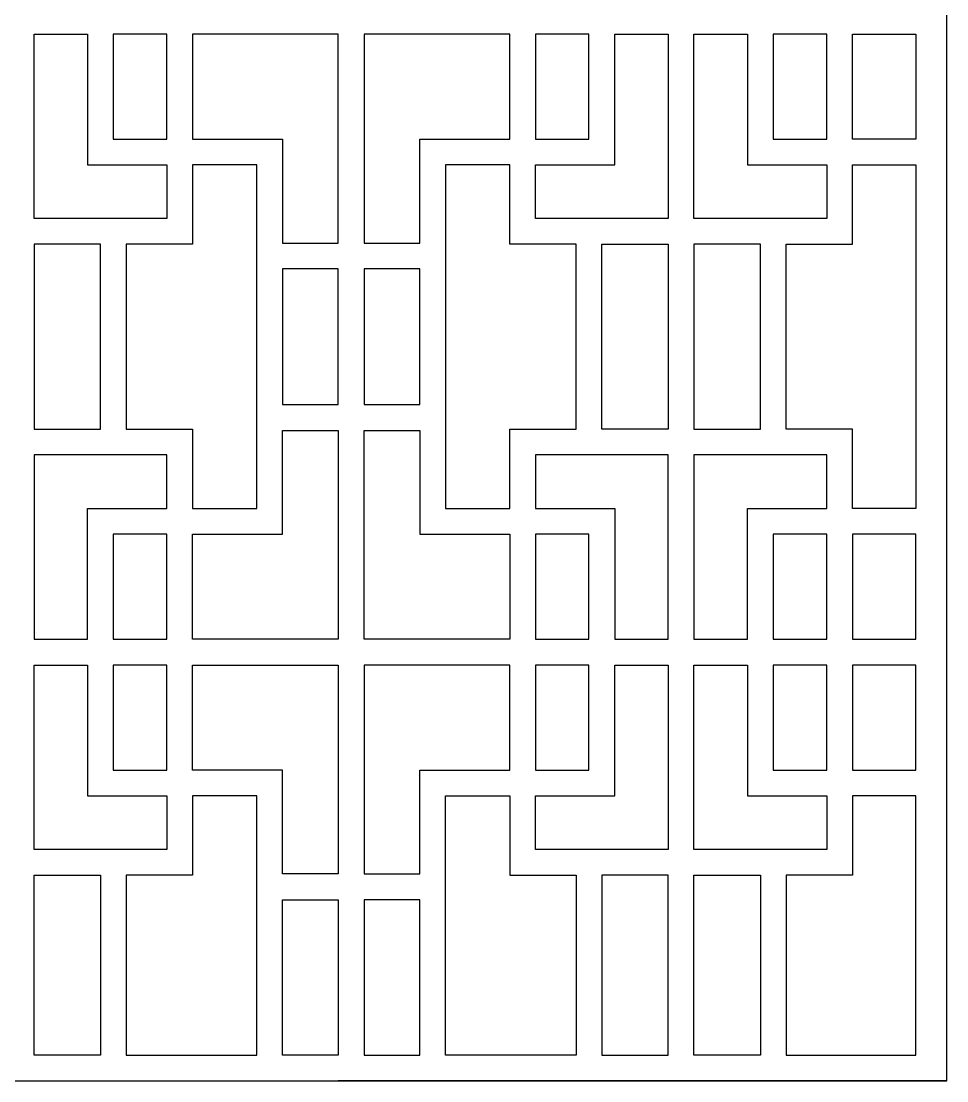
# Model space of a CAD drawing. Header units: centimetres. Extents: x 9.29 to 16.61, y -0.15 to 9.
# Drawn here: x 12.951 to 16.612, y -0.153 to 4.038 of the extents above; entities that cross this region are included whole.
import ezdxf

# ---------------------------------------------------------------- set-up
doc = ezdxf.new("R2010")
doc.units = ezdxf.units.CM
doc.header["$MEASUREMENT"] = 0
doc.layers.add('layer 1', color=7, linetype='Continuous')

msp = doc.modelspace()

# ---------------------------------------------------------------- linework, layer by layer
at = {"layer": 'layer 1', "color": 250, "lineweight": 30}
for points, knots in [([(9.28963, -0.15265), (9.28963, -0.15265), (9.28963, -0.15265), (9.28963, -0.15265), (9.28963, -0.15265), (9.28963, -0.15265), (9.28963, 9.00077), (9.28963, 9.00077), (9.28963, 9.00077), (9.28963, 9.00077), (16.61236, 9.00077), (16.61236, 9.00077), (16.61236, 9.00077), (16.61236, 9.00077), (16.61236, -0.15265), (16.61236, -0.15265), (16.61236, -0.15265), (16.61236, -0.15265), (9.28963, -0.15265), (9.28963, -0.15265), (9.28963, -0.15265), (9.28963, -0.15265), (9.28963, -0.15265), (9.28963, -0.15265)], [0, 0, 0, 0, 0.1428571, 0.1428571, 0.1428571, 0.1428571, 0.2857143, 0.2857143, 0.2857143, 0.2857143, 0.4285714, 0.4285714, 0.4285714, 0.4285714, 0.5714286, 0.5714286, 0.5714286, 0.5714286, 0.7142857, 0.7142857, 0.7142857, 0.7142857, 1, 1, 1, 1]), ([(13.52732, 3.46973), (13.52732, 3.46973), (13.21373, 3.46973), (13.21373, 3.46973), (13.21373, 3.46973), (13.21373, 3.46973), (13.21373, 3.98673), (13.21373, 3.98673), (13.21373, 3.98673), (13.21373, 3.98673), (13.00185, 3.98673), (13.00185, 3.98673), (13.00185, 3.98673), (13.00185, 3.98673), (13.00185, 3.25784), (13.00185, 3.25784), (13.00185, 3.25784), (13.00185, 3.25784), (13.52732, 3.25784), (13.52732, 3.25784), (13.52732, 3.25784), (13.52732, 3.25784), (13.52732, 3.46973), (13.52732, 3.46973)], [0, 0, 0, 0, 0.1428571, 0.1428571, 0.1428571, 0.1428571, 0.2857143, 0.2857143, 0.2857143, 0.2857143, 0.4285714, 0.4285714, 0.4285714, 0.4285714, 0.5714286, 0.5714286, 0.5714286, 0.5714286, 0.7142857, 0.7142857, 0.7142857, 0.7142857, 1, 1, 1, 1]), ([(13.31544, 3.98673), (13.31544, 3.98673), (13.52732, 3.98673), (13.52732, 3.98673), (13.52732, 3.98673), (13.52732, 3.98673), (13.52732, 3.57143), (13.52732, 3.57143), (13.52732, 3.57143), (13.52732, 3.57143), (13.31544, 3.57143), (13.31544, 3.57143), (13.31544, 3.57143), (13.31544, 3.57143), (13.31544, 3.98673), (13.31544, 3.98673), (13.31544, 3.98673), (13.31544, 3.98673), (13.31544, 3.98673), (13.31544, 3.98673)], [0, 0, 0, 0, 0.1666667, 0.1666667, 0.1666667, 0.1666667, 0.3333333, 0.3333333, 0.3333333, 0.3333333, 0.5, 0.5, 0.5, 0.5, 0.6666667, 0.6666667, 0.6666667, 0.6666667, 1, 1, 1, 1]), ([(13.62903, 3.98673), (13.62903, 3.98673), (13.62903, 3.98673), (13.62903, 3.98673), (13.62903, 3.98673), (13.62903, 3.98673), (14.20535, 3.98673), (14.20535, 3.98673), (14.20535, 3.98673), (14.20535, 3.98673), (14.20535, 3.16038), (14.20535, 3.16038), (14.20535, 3.16038), (14.20535, 3.16038), (13.98499, 3.16038), (13.98499, 3.16038), (13.98499, 3.16038), (13.98499, 3.16038), (13.98499, 3.57143), (13.98499, 3.57143), (13.98499, 3.57143), (13.98499, 3.57143), (13.62903, 3.57143), (13.62903, 3.57143), (13.62903, 3.57143), (13.62903, 3.57143), (13.62903, 3.98673), (13.62903, 3.98673), (13.62903, 3.98673), (13.62903, 3.98673), (13.62903, 3.98673), (13.62903, 3.98673)], [0, 0, 0, 0, 0.1111111, 0.1111111, 0.1111111, 0.1111111, 0.2222222, 0.2222222, 0.2222222, 0.2222222, 0.3333333, 0.3333333, 0.3333333, 0.3333333, 0.4444444, 0.4444444, 0.4444444, 0.4444444, 0.5555556, 0.5555556, 0.5555556, 0.5555556, 0.6666667, 0.6666667, 0.6666667, 0.6666667, 0.7777778, 0.7777778, 0.7777778, 0.7777778, 1, 1, 1, 1]), ([(14.30706, 3.98673), (14.30706, 3.98673), (14.88338, 3.98673), (14.88338, 3.98673), (14.88338, 3.98673), (14.88338, 3.98673), (14.88338, 3.57143), (14.88338, 3.57143), (14.88338, 3.57143), (14.88338, 3.57143), (14.52742, 3.57143), (14.52742, 3.57143), (14.52742, 3.57143), (14.52742, 3.57143), (14.52742, 3.16038), (14.52742, 3.16038), (14.52742, 3.16038), (14.52742, 3.16038), (14.30706, 3.16038), (14.30706, 3.16038), (14.30706, 3.16038), (14.30706, 3.16038), (14.30706, 3.98673), (14.30706, 3.98673)], [0, 0, 0, 0, 0.1428571, 0.1428571, 0.1428571, 0.1428571, 0.2857143, 0.2857143, 0.2857143, 0.2857143, 0.4285714, 0.4285714, 0.4285714, 0.4285714, 0.5714286, 0.5714286, 0.5714286, 0.5714286, 0.7142857, 0.7142857, 0.7142857, 0.7142857, 1, 1, 1, 1]), ([(14.98509, 3.98673), (14.98509, 3.98673), (15.19697, 3.98673), (15.19697, 3.98673), (15.19697, 3.98673), (15.19697, 3.98673), (15.19697, 3.57143), (15.19697, 3.57143), (15.19697, 3.57143), (15.19697, 3.57143), (14.98509, 3.57143), (14.98509, 3.57143), (14.98509, 3.57143), (14.98509, 3.57143), (14.98509, 3.98673), (14.98509, 3.98673), (14.98509, 3.98673), (14.98509, 3.98673), (14.98509, 3.98673), (14.98509, 3.98673)], [0, 0, 0, 0, 0.1666667, 0.1666667, 0.1666667, 0.1666667, 0.3333333, 0.3333333, 0.3333333, 0.3333333, 0.5, 0.5, 0.5, 0.5, 0.6666667, 0.6666667, 0.6666667, 0.6666667, 1, 1, 1, 1]), ([(15.29868, 3.46973), (15.29868, 3.46973), (14.98509, 3.46973), (14.98509, 3.46973), (14.98509, 3.46973), (14.98509, 3.46973), (14.98509, 3.25784), (14.98509, 3.25784), (14.98509, 3.25784), (14.98509, 3.25784), (15.51056, 3.25784), (15.51056, 3.25784), (15.51056, 3.25784), (15.51056, 3.25784), (15.51056, 3.98673), (15.51056, 3.98673), (15.51056, 3.98673), (15.51056, 3.98673), (15.29868, 3.98673), (15.29868, 3.98673), (15.29868, 3.98673), (15.29868, 3.98673), (15.29868, 3.46973), (15.29868, 3.46973), (15.29868, 3.46973), (15.29868, 3.46973), (15.29868, 3.46973), (15.29868, 3.46973)], [0, 0, 0, 0, 0.125, 0.125, 0.125, 0.125, 0.25, 0.25, 0.25, 0.25, 0.375, 0.375, 0.375, 0.375, 0.5, 0.5, 0.5, 0.5, 0.625, 0.625, 0.625, 0.625, 0.75, 0.75, 0.75, 0.75, 1, 1, 1, 1]), ([(16.13774, 3.46973), (16.13774, 3.46973), (15.82415, 3.46973), (15.82415, 3.46973), (15.82415, 3.46973), (15.82415, 3.46973), (15.82415, 3.98673), (15.82415, 3.98673), (15.82415, 3.98673), (15.82415, 3.98673), (15.61227, 3.98673), (15.61227, 3.98673), (15.61227, 3.98673), (15.61227, 3.98673), (15.61227, 3.25784), (15.61227, 3.25784), (15.61227, 3.25784), (15.61227, 3.25784), (16.13774, 3.25784), (16.13774, 3.25784), (16.13774, 3.25784), (16.13774, 3.25784), (16.13774, 3.46973), (16.13774, 3.46973), (16.13774, 3.46973), (16.13774, 3.46973), (16.13774, 3.46973), (16.13774, 3.46973)], [0, 0, 0, 0, 0.125, 0.125, 0.125, 0.125, 0.25, 0.25, 0.25, 0.25, 0.375, 0.375, 0.375, 0.375, 0.5, 0.5, 0.5, 0.5, 0.625, 0.625, 0.625, 0.625, 0.75, 0.75, 0.75, 0.75, 1, 1, 1, 1]), ([(15.92586, 3.98673), (15.92586, 3.98673), (16.13774, 3.98673), (16.13774, 3.98673), (16.13774, 3.98673), (16.13774, 3.98673), (16.13774, 3.57143), (16.13774, 3.57143), (16.13774, 3.57143), (16.13774, 3.57143), (15.92586, 3.57143), (15.92586, 3.57143), (15.92586, 3.57143), (15.92586, 3.57143), (15.92586, 3.98673), (15.92586, 3.98673)], [0, 0, 0, 0, 0.2, 0.2, 0.2, 0.2, 0.4, 0.4, 0.4, 0.4, 0.6, 0.6, 0.6, 0.6, 1, 1, 1, 1]), ([(16.49032, 3.57143), (16.49032, 3.57143), (16.49032, 3.98673), (16.49032, 3.98673), (16.49032, 3.98673), (16.49032, 3.98673), (16.23945, 3.98673), (16.23945, 3.98673), (16.23945, 3.98673), (16.23945, 3.98673), (16.23945, 3.57143), (16.23945, 3.57143), (16.23945, 3.57143), (16.23945, 3.57143), (16.49032, 3.57143), (16.49032, 3.57143)], [0, 0, 0, 0, 0.2, 0.2, 0.2, 0.2, 0.4, 0.4, 0.4, 0.4, 0.6, 0.6, 0.6, 0.6, 1, 1, 1, 1]), ([(13.36629, 3.15614), (13.36629, 3.15614), (13.62903, 3.15614), (13.62903, 3.15614), (13.62903, 3.15614), (13.62903, 3.15614), (13.62903, 3.46973), (13.62903, 3.46973), (13.62903, 3.46973), (13.62903, 3.46973), (13.88329, 3.46973), (13.88329, 3.46973), (13.88329, 3.46973), (13.88329, 3.46973), (13.88329, 2.11028), (13.88329, 2.11028), (13.88329, 2.11028), (13.88329, 2.11028), (13.62903, 2.11028), (13.62903, 2.11028), (13.62903, 2.11028), (13.62903, 2.11028), (13.62903, 2.42387), (13.62903, 2.42387), (13.62903, 2.42387), (13.62903, 2.42387), (13.36629, 2.42387), (13.36629, 2.42387), (13.36629, 2.42387), (13.36629, 2.42387), (13.36629, 3.15614), (13.36629, 3.15614), (13.36629, 3.15614), (13.36629, 3.15614), (13.36629, 3.15614), (13.36629, 3.15614)], [0, 0, 0, 0, 0.1, 0.1, 0.1, 0.1, 0.2, 0.2, 0.2, 0.2, 0.3, 0.3, 0.3, 0.3, 0.4, 0.4, 0.4, 0.4, 0.5, 0.5, 0.5, 0.5, 0.6, 0.6, 0.6, 0.6, 0.7, 0.7, 0.7, 0.7, 0.8, 0.8, 0.8, 0.8, 1, 1, 1, 1]), ([(14.62912, 3.46973), (14.62912, 3.46973), (14.88338, 3.46973), (14.88338, 3.46973), (14.88338, 3.46973), (14.88338, 3.46973), (14.88338, 3.15614), (14.88338, 3.15614), (14.88338, 3.15614), (14.88338, 3.15614), (15.14612, 3.15614), (15.14612, 3.15614), (15.14612, 3.15614), (15.14612, 3.15614), (15.14612, 2.42387), (15.14612, 2.42387), (15.14612, 2.42387), (15.14612, 2.42387), (14.88338, 2.42387), (14.88338, 2.42387), (14.88338, 2.42387), (14.88338, 2.42387), (14.88338, 2.11028), (14.88338, 2.11028), (14.88338, 2.11028), (14.88338, 2.11028), (14.62912, 2.11028), (14.62912, 2.11028), (14.62912, 2.11028), (14.62912, 2.11028), (14.62912, 3.46973), (14.62912, 3.46973)], [0, 0, 0, 0, 0.1111111, 0.1111111, 0.1111111, 0.1111111, 0.2222222, 0.2222222, 0.2222222, 0.2222222, 0.3333333, 0.3333333, 0.3333333, 0.3333333, 0.4444444, 0.4444444, 0.4444444, 0.4444444, 0.5555556, 0.5555556, 0.5555556, 0.5555556, 0.6666667, 0.6666667, 0.6666667, 0.6666667, 0.7777778, 0.7777778, 0.7777778, 0.7777778, 1, 1, 1, 1]), ([(15.97671, 3.15614), (15.97671, 3.15614), (15.97671, 2.42387), (15.97671, 2.42387), (15.97671, 2.42387), (15.97671, 2.42387), (16.23945, 2.42387), (16.23945, 2.42387), (16.23945, 2.42387), (16.23945, 2.42387), (16.23945, 2.11028), (16.23945, 2.11028), (16.23945, 2.11028), (16.23945, 2.11028), (16.49032, 2.11028), (16.49032, 2.11028), (16.49032, 2.11028), (16.49032, 2.11028), (16.49032, 3.46973), (16.49032, 3.46973), (16.49032, 3.46973), (16.49032, 3.46973), (16.23945, 3.46973), (16.23945, 3.46973), (16.23945, 3.46973), (16.23945, 3.46973), (16.23945, 3.15614), (16.23945, 3.15614), (16.23945, 3.15614), (16.23945, 3.15614), (15.97671, 3.15614), (15.97671, 3.15614), (15.97671, 3.15614), (15.97671, 3.15614), (15.97671, 3.15614), (15.97671, 3.15614)], [0, 0, 0, 0, 0.1, 0.1, 0.1, 0.1, 0.2, 0.2, 0.2, 0.2, 0.3, 0.3, 0.3, 0.3, 0.4, 0.4, 0.4, 0.4, 0.5, 0.5, 0.5, 0.5, 0.6, 0.6, 0.6, 0.6, 0.7, 0.7, 0.7, 0.7, 0.8, 0.8, 0.8, 0.8, 1, 1, 1, 1]), ([(13.00185, 3.15614), (13.00185, 3.15614), (13.26459, 3.15614), (13.26459, 3.15614), (13.26459, 3.15614), (13.26459, 3.15614), (13.26459, 2.42387), (13.26459, 2.42387), (13.26459, 2.42387), (13.26459, 2.42387), (13.00185, 2.42387), (13.00185, 2.42387), (13.00185, 2.42387), (13.00185, 2.42387), (13.00185, 3.15614), (13.00185, 3.15614), (13.00185, 3.15614), (13.00185, 3.15614), (13.00185, 3.15614), (13.00185, 3.15614)], [0, 0, 0, 0, 0.1666667, 0.1666667, 0.1666667, 0.1666667, 0.3333333, 0.3333333, 0.3333333, 0.3333333, 0.5, 0.5, 0.5, 0.5, 0.6666667, 0.6666667, 0.6666667, 0.6666667, 1, 1, 1, 1]), ([(15.51056, 3.15614), (15.51056, 3.15614), (15.24783, 3.15614), (15.24783, 3.15614), (15.24783, 3.15614), (15.24783, 3.15614), (15.24783, 2.42387), (15.24783, 2.42387), (15.24783, 2.42387), (15.24783, 2.42387), (15.51056, 2.42387), (15.51056, 2.42387), (15.51056, 2.42387), (15.51056, 2.42387), (15.51056, 3.15614), (15.51056, 3.15614)], [0, 0, 0, 0, 0.2, 0.2, 0.2, 0.2, 0.4, 0.4, 0.4, 0.4, 0.6, 0.6, 0.6, 0.6, 1, 1, 1, 1]), ([(15.61227, 3.15614), (15.61227, 3.15614), (15.87501, 3.15614), (15.87501, 3.15614), (15.87501, 3.15614), (15.87501, 3.15614), (15.87501, 2.42387), (15.87501, 2.42387), (15.87501, 2.42387), (15.87501, 2.42387), (15.61227, 2.42387), (15.61227, 2.42387), (15.61227, 2.42387), (15.61227, 2.42387), (15.61227, 3.15614), (15.61227, 3.15614), (15.61227, 3.15614), (15.61227, 3.15614), (15.61227, 3.15614), (15.61227, 3.15614)], [0, 0, 0, 0, 0.1666667, 0.1666667, 0.1666667, 0.1666667, 0.3333333, 0.3333333, 0.3333333, 0.3333333, 0.5, 0.5, 0.5, 0.5, 0.6666667, 0.6666667, 0.6666667, 0.6666667, 1, 1, 1, 1]), ([(13.98499, 3.05867), (13.98499, 3.05867), (14.20535, 3.05867), (14.20535, 3.05867), (14.20535, 3.05867), (14.20535, 3.05867), (14.20535, 2.52133), (14.20535, 2.52133), (14.20535, 2.52133), (14.20535, 2.52133), (13.98499, 2.52133), (13.98499, 2.52133), (13.98499, 2.52133), (13.98499, 2.52133), (13.98499, 3.05867), (13.98499, 3.05867), (13.98499, 3.05867), (13.98499, 3.05867), (13.98499, 3.05867), (13.98499, 3.05867)], [0, 0, 0, 0, 0.1666667, 0.1666667, 0.1666667, 0.1666667, 0.3333333, 0.3333333, 0.3333333, 0.3333333, 0.5, 0.5, 0.5, 0.5, 0.6666667, 0.6666667, 0.6666667, 0.6666667, 1, 1, 1, 1]), ([(14.30706, 3.05867), (14.30706, 3.05867), (14.52742, 3.05867), (14.52742, 3.05867), (14.52742, 3.05867), (14.52742, 3.05867), (14.52742, 2.52133), (14.52742, 2.52133), (14.52742, 2.52133), (14.52742, 2.52133), (14.30706, 2.52133), (14.30706, 2.52133), (14.30706, 2.52133), (14.30706, 2.52133), (14.30706, 3.05867), (14.30706, 3.05867)], [0, 0, 0, 0, 0.2, 0.2, 0.2, 0.2, 0.4, 0.4, 0.4, 0.4, 0.6, 0.6, 0.6, 0.6, 1, 1, 1, 1]), ([(13.62903, 1.59328), (13.62903, 1.59328), (14.20535, 1.59328), (14.20535, 1.59328), (14.20535, 1.59328), (14.20535, 1.59328), (14.20535, 2.41963), (14.20535, 2.41963), (14.20535, 2.41963), (14.20535, 2.41963), (13.98499, 2.41963), (13.98499, 2.41963), (13.98499, 2.41963), (13.98499, 2.41963), (13.98499, 2.00857), (13.98499, 2.00857), (13.98499, 2.00857), (13.98499, 2.00857), (13.62903, 2.00857), (13.62903, 2.00857), (13.62903, 2.00857), (13.62903, 2.00857), (13.62903, 1.59328), (13.62903, 1.59328), (13.62903, 1.59328), (13.62903, 1.59328), (13.62903, 1.59328), (13.62903, 1.59328)], [0, 0, 0, 0, 0.125, 0.125, 0.125, 0.125, 0.25, 0.25, 0.25, 0.25, 0.375, 0.375, 0.375, 0.375, 0.5, 0.5, 0.5, 0.5, 0.625, 0.625, 0.625, 0.625, 0.75, 0.75, 0.75, 0.75, 1, 1, 1, 1]), ([(14.30706, 2.41963), (14.30706, 2.41963), (14.30706, 1.59328), (14.30706, 1.59328), (14.30706, 1.59328), (14.30706, 1.59328), (14.88338, 1.59328), (14.88338, 1.59328), (14.88338, 1.59328), (14.88338, 1.59328), (14.88338, 2.00857), (14.88338, 2.00857), (14.88338, 2.00857), (14.88338, 2.00857), (14.52742, 2.00857), (14.52742, 2.00857), (14.52742, 2.00857), (14.52742, 2.00857), (14.52742, 2.41963), (14.52742, 2.41963), (14.52742, 2.41963), (14.52742, 2.41963), (14.30706, 2.41963), (14.30706, 2.41963)], [0, 0, 0, 0, 0.1428571, 0.1428571, 0.1428571, 0.1428571, 0.2857143, 0.2857143, 0.2857143, 0.2857143, 0.4285714, 0.4285714, 0.4285714, 0.4285714, 0.5714286, 0.5714286, 0.5714286, 0.5714286, 0.7142857, 0.7142857, 0.7142857, 0.7142857, 1, 1, 1, 1]), ([(13.52732, 2.11028), (13.52732, 2.11028), (13.21373, 2.11028), (13.21373, 2.11028), (13.21373, 2.11028), (13.21373, 2.11028), (13.21373, 1.59328), (13.21373, 1.59328), (13.21373, 1.59328), (13.21373, 1.59328), (13.00185, 1.59328), (13.00185, 1.59328), (13.00185, 1.59328), (13.00185, 1.59328), (13.00185, 2.32216), (13.00185, 2.32216), (13.00185, 2.32216), (13.00185, 2.32216), (13.52732, 2.32216), (13.52732, 2.32216), (13.52732, 2.32216), (13.52732, 2.32216), (13.52732, 2.11028), (13.52732, 2.11028)], [0, 0, 0, 0, 0.1428571, 0.1428571, 0.1428571, 0.1428571, 0.2857143, 0.2857143, 0.2857143, 0.2857143, 0.4285714, 0.4285714, 0.4285714, 0.4285714, 0.5714286, 0.5714286, 0.5714286, 0.5714286, 0.7142857, 0.7142857, 0.7142857, 0.7142857, 1, 1, 1, 1]), ([(15.29868, 2.11028), (15.29868, 2.11028), (14.98509, 2.11028), (14.98509, 2.11028), (14.98509, 2.11028), (14.98509, 2.11028), (14.98509, 2.32216), (14.98509, 2.32216), (14.98509, 2.32216), (14.98509, 2.32216), (15.51056, 2.32216), (15.51056, 2.32216), (15.51056, 2.32216), (15.51056, 2.32216), (15.51056, 1.59328), (15.51056, 1.59328), (15.51056, 1.59328), (15.51056, 1.59328), (15.29868, 1.59328), (15.29868, 1.59328), (15.29868, 1.59328), (15.29868, 1.59328), (15.29868, 2.11028), (15.29868, 2.11028), (15.29868, 2.11028), (15.29868, 2.11028), (15.29868, 2.11028), (15.29868, 2.11028)], [0, 0, 0, 0, 0.125, 0.125, 0.125, 0.125, 0.25, 0.25, 0.25, 0.25, 0.375, 0.375, 0.375, 0.375, 0.5, 0.5, 0.5, 0.5, 0.625, 0.625, 0.625, 0.625, 0.75, 0.75, 0.75, 0.75, 1, 1, 1, 1]), ([(16.13774, 2.11028), (16.13774, 2.11028), (15.82415, 2.11028), (15.82415, 2.11028), (15.82415, 2.11028), (15.82415, 2.11028), (15.82415, 1.59328), (15.82415, 1.59328), (15.82415, 1.59328), (15.82415, 1.59328), (15.61227, 1.59328), (15.61227, 1.59328), (15.61227, 1.59328), (15.61227, 1.59328), (15.61227, 2.32216), (15.61227, 2.32216), (15.61227, 2.32216), (15.61227, 2.32216), (16.13774, 2.32216), (16.13774, 2.32216), (16.13774, 2.32216), (16.13774, 2.32216), (16.13774, 2.11028), (16.13774, 2.11028), (16.13774, 2.11028), (16.13774, 2.11028), (16.13774, 2.11028), (16.13774, 2.11028)], [0, 0, 0, 0, 0.125, 0.125, 0.125, 0.125, 0.25, 0.25, 0.25, 0.25, 0.375, 0.375, 0.375, 0.375, 0.5, 0.5, 0.5, 0.5, 0.625, 0.625, 0.625, 0.625, 0.75, 0.75, 0.75, 0.75, 1, 1, 1, 1]), ([(13.31544, 2.00857), (13.31544, 2.00857), (13.52732, 2.00857), (13.52732, 2.00857), (13.52732, 2.00857), (13.52732, 2.00857), (13.52732, 1.59328), (13.52732, 1.59328), (13.52732, 1.59328), (13.52732, 1.59328), (13.31544, 1.59328), (13.31544, 1.59328), (13.31544, 1.59328), (13.31544, 1.59328), (13.31544, 2.00857), (13.31544, 2.00857), (13.31544, 2.00857), (13.31544, 2.00857), (13.31544, 2.00857), (13.31544, 2.00857)], [0, 0, 0, 0, 0.1666667, 0.1666667, 0.1666667, 0.1666667, 0.3333333, 0.3333333, 0.3333333, 0.3333333, 0.5, 0.5, 0.5, 0.5, 0.6666667, 0.6666667, 0.6666667, 0.6666667, 1, 1, 1, 1]), ([(14.98509, 2.00857), (14.98509, 2.00857), (15.19697, 2.00857), (15.19697, 2.00857), (15.19697, 2.00857), (15.19697, 2.00857), (15.19697, 1.59328), (15.19697, 1.59328), (15.19697, 1.59328), (15.19697, 1.59328), (14.98509, 1.59328), (14.98509, 1.59328), (14.98509, 1.59328), (14.98509, 1.59328), (14.98509, 2.00857), (14.98509, 2.00857), (14.98509, 2.00857), (14.98509, 2.00857), (14.98509, 2.00857), (14.98509, 2.00857)], [0, 0, 0, 0, 0.1666667, 0.1666667, 0.1666667, 0.1666667, 0.3333333, 0.3333333, 0.3333333, 0.3333333, 0.5, 0.5, 0.5, 0.5, 0.6666667, 0.6666667, 0.6666667, 0.6666667, 1, 1, 1, 1]), ([(15.92586, 2.00857), (15.92586, 2.00857), (16.13774, 2.00857), (16.13774, 2.00857), (16.13774, 2.00857), (16.13774, 2.00857), (16.13774, 1.59328), (16.13774, 1.59328), (16.13774, 1.59328), (16.13774, 1.59328), (15.92586, 1.59328), (15.92586, 1.59328), (15.92586, 1.59328), (15.92586, 1.59328), (15.92586, 2.00857), (15.92586, 2.00857), (15.92586, 2.00857), (15.92586, 2.00857), (15.92586, 2.00857), (15.92586, 2.00857)], [0, 0, 0, 0, 0.1666667, 0.1666667, 0.1666667, 0.1666667, 0.3333333, 0.3333333, 0.3333333, 0.3333333, 0.5, 0.5, 0.5, 0.5, 0.6666667, 0.6666667, 0.6666667, 0.6666667, 1, 1, 1, 1]), ([(16.49032, 2.00857), (16.49032, 2.00857), (16.49032, 1.59328), (16.49032, 1.59328), (16.49032, 1.59328), (16.49032, 1.59328), (16.23945, 1.59328), (16.23945, 1.59328), (16.23945, 1.59328), (16.23945, 1.59328), (16.23945, 2.00857), (16.23945, 2.00857), (16.23945, 2.00857), (16.23945, 2.00857), (16.49032, 2.00857), (16.49032, 2.00857), (16.49032, 2.00857), (16.49032, 2.00857), (16.49032, 2.00857), (16.49032, 2.00857)], [0, 0, 0, 0, 0.1666667, 0.1666667, 0.1666667, 0.1666667, 0.3333333, 0.3333333, 0.3333333, 0.3333333, 0.5, 0.5, 0.5, 0.5, 0.6666667, 0.6666667, 0.6666667, 0.6666667, 1, 1, 1, 1]), ([(13.52732, 0.97457), (13.52732, 0.97457), (13.21373, 0.97457), (13.21373, 0.97457), (13.21373, 0.97457), (13.21373, 0.97457), (13.21373, 1.49157), (13.21373, 1.49157), (13.21373, 1.49157), (13.21373, 1.49157), (13.00185, 1.49157), (13.00185, 1.49157), (13.00185, 1.49157), (13.00185, 1.49157), (13.00185, 0.76269), (13.00185, 0.76269), (13.00185, 0.76269), (13.00185, 0.76269), (13.52732, 0.76269), (13.52732, 0.76269), (13.52732, 0.76269), (13.52732, 0.76269), (13.52732, 0.97457), (13.52732, 0.97457), (13.52732, 0.97457), (13.52732, 0.97457), (13.52732, 0.97457), (13.52732, 0.97457)], [0, 0, 0, 0, 0.125, 0.125, 0.125, 0.125, 0.25, 0.25, 0.25, 0.25, 0.375, 0.375, 0.375, 0.375, 0.5, 0.5, 0.5, 0.5, 0.625, 0.625, 0.625, 0.625, 0.75, 0.75, 0.75, 0.75, 1, 1, 1, 1]), ([(13.31544, 1.49157), (13.31544, 1.49157), (13.52732, 1.49157), (13.52732, 1.49157), (13.52732, 1.49157), (13.52732, 1.49157), (13.52732, 1.07628), (13.52732, 1.07628), (13.52732, 1.07628), (13.52732, 1.07628), (13.31544, 1.07628), (13.31544, 1.07628), (13.31544, 1.07628), (13.31544, 1.07628), (13.31544, 1.49157), (13.31544, 1.49157), (13.31544, 1.49157), (13.31544, 1.49157), (13.31544, 1.49157), (13.31544, 1.49157)], [0, 0, 0, 0, 0.1666667, 0.1666667, 0.1666667, 0.1666667, 0.3333333, 0.3333333, 0.3333333, 0.3333333, 0.5, 0.5, 0.5, 0.5, 0.6666667, 0.6666667, 0.6666667, 0.6666667, 1, 1, 1, 1]), ([(13.98499, 0.66522), (13.98499, 0.66522), (14.20535, 0.66522), (14.20535, 0.66522), (14.20535, 0.66522), (14.20535, 0.66522), (14.20535, 1.49157), (14.20535, 1.49157), (14.20535, 1.49157), (14.20535, 1.49157), (13.62903, 1.49157), (13.62903, 1.49157), (13.62903, 1.49157), (13.62903, 1.49157), (13.62903, 1.07628), (13.62903, 1.07628), (13.62903, 1.07628), (13.62903, 1.07628), (13.98499, 1.07628), (13.98499, 1.07628), (13.98499, 1.07628), (13.98499, 1.07628), (13.98499, 0.66522), (13.98499, 0.66522), (13.98499, 0.66522), (13.98499, 0.66522), (13.98499, 0.66522), (13.98499, 0.66522)], [0, 0, 0, 0, 0.125, 0.125, 0.125, 0.125, 0.25, 0.25, 0.25, 0.25, 0.375, 0.375, 0.375, 0.375, 0.5, 0.5, 0.5, 0.5, 0.625, 0.625, 0.625, 0.625, 0.75, 0.75, 0.75, 0.75, 1, 1, 1, 1]), ([(14.52742, 0.66522), (14.52742, 0.66522), (14.30706, 0.66522), (14.30706, 0.66522), (14.30706, 0.66522), (14.30706, 0.66522), (14.30706, 1.49157), (14.30706, 1.49157), (14.30706, 1.49157), (14.30706, 1.49157), (14.88338, 1.49157), (14.88338, 1.49157), (14.88338, 1.49157), (14.88338, 1.49157), (14.88338, 1.07628), (14.88338, 1.07628), (14.88338, 1.07628), (14.88338, 1.07628), (14.52742, 1.07628), (14.52742, 1.07628), (14.52742, 1.07628), (14.52742, 1.07628), (14.52742, 0.66522), (14.52742, 0.66522), (14.52742, 0.66522), (14.52742, 0.66522), (14.52742, 0.66522), (14.52742, 0.66522)], [0, 0, 0, 0, 0.125, 0.125, 0.125, 0.125, 0.25, 0.25, 0.25, 0.25, 0.375, 0.375, 0.375, 0.375, 0.5, 0.5, 0.5, 0.5, 0.625, 0.625, 0.625, 0.625, 0.75, 0.75, 0.75, 0.75, 1, 1, 1, 1]), ([(14.98509, 1.49157), (14.98509, 1.49157), (15.19697, 1.49157), (15.19697, 1.49157), (15.19697, 1.49157), (15.19697, 1.49157), (15.19697, 1.07628), (15.19697, 1.07628), (15.19697, 1.07628), (15.19697, 1.07628), (14.98509, 1.07628), (14.98509, 1.07628), (14.98509, 1.07628), (14.98509, 1.07628), (14.98509, 1.49157), (14.98509, 1.49157), (14.98509, 1.49157), (14.98509, 1.49157), (14.98509, 1.49157), (14.98509, 1.49157)], [0, 0, 0, 0, 0.1666667, 0.1666667, 0.1666667, 0.1666667, 0.3333333, 0.3333333, 0.3333333, 0.3333333, 0.5, 0.5, 0.5, 0.5, 0.6666667, 0.6666667, 0.6666667, 0.6666667, 1, 1, 1, 1]), ([(15.29868, 0.97457), (15.29868, 0.97457), (14.98509, 0.97457), (14.98509, 0.97457), (14.98509, 0.97457), (14.98509, 0.97457), (14.98509, 0.76269), (14.98509, 0.76269), (14.98509, 0.76269), (14.98509, 0.76269), (15.51056, 0.76269), (15.51056, 0.76269), (15.51056, 0.76269), (15.51056, 0.76269), (15.51056, 1.49157), (15.51056, 1.49157), (15.51056, 1.49157), (15.51056, 1.49157), (15.29868, 1.49157), (15.29868, 1.49157), (15.29868, 1.49157), (15.29868, 1.49157), (15.29868, 0.97457), (15.29868, 0.97457), (15.29868, 0.97457), (15.29868, 0.97457), (15.29868, 0.97457), (15.29868, 0.97457)], [0, 0, 0, 0, 0.125, 0.125, 0.125, 0.125, 0.25, 0.25, 0.25, 0.25, 0.375, 0.375, 0.375, 0.375, 0.5, 0.5, 0.5, 0.5, 0.625, 0.625, 0.625, 0.625, 0.75, 0.75, 0.75, 0.75, 1, 1, 1, 1]), ([(16.13774, 0.97457), (16.13774, 0.97457), (15.82415, 0.97457), (15.82415, 0.97457), (15.82415, 0.97457), (15.82415, 0.97457), (15.82415, 1.49157), (15.82415, 1.49157), (15.82415, 1.49157), (15.82415, 1.49157), (15.61227, 1.49157), (15.61227, 1.49157), (15.61227, 1.49157), (15.61227, 1.49157), (15.61227, 0.76269), (15.61227, 0.76269), (15.61227, 0.76269), (15.61227, 0.76269), (16.13774, 0.76269), (16.13774, 0.76269), (16.13774, 0.76269), (16.13774, 0.76269), (16.13774, 0.97457), (16.13774, 0.97457), (16.13774, 0.97457), (16.13774, 0.97457), (16.13774, 0.97457), (16.13774, 0.97457)], [0, 0, 0, 0, 0.125, 0.125, 0.125, 0.125, 0.25, 0.25, 0.25, 0.25, 0.375, 0.375, 0.375, 0.375, 0.5, 0.5, 0.5, 0.5, 0.625, 0.625, 0.625, 0.625, 0.75, 0.75, 0.75, 0.75, 1, 1, 1, 1]), ([(15.92586, 1.49157), (15.92586, 1.49157), (16.13774, 1.49157), (16.13774, 1.49157), (16.13774, 1.49157), (16.13774, 1.49157), (16.13774, 1.07628), (16.13774, 1.07628), (16.13774, 1.07628), (16.13774, 1.07628), (15.92586, 1.07628), (15.92586, 1.07628), (15.92586, 1.07628), (15.92586, 1.07628), (15.92586, 1.49157), (15.92586, 1.49157), (15.92586, 1.49157), (15.92586, 1.49157), (15.92586, 1.49157), (15.92586, 1.49157)], [0, 0, 0, 0, 0.1666667, 0.1666667, 0.1666667, 0.1666667, 0.3333333, 0.3333333, 0.3333333, 0.3333333, 0.5, 0.5, 0.5, 0.5, 0.6666667, 0.6666667, 0.6666667, 0.6666667, 1, 1, 1, 1]), ([(16.49032, 1.49157), (16.49032, 1.49157), (16.49032, 1.07628), (16.49032, 1.07628), (16.49032, 1.07628), (16.49032, 1.07628), (16.23945, 1.07628), (16.23945, 1.07628), (16.23945, 1.07628), (16.23945, 1.07628), (16.23945, 1.49157), (16.23945, 1.49157), (16.23945, 1.49157), (16.23945, 1.49157), (16.49032, 1.49157), (16.49032, 1.49157), (16.49032, 1.49157), (16.49032, 1.49157), (16.49032, 1.49157), (16.49032, 1.49157)], [0, 0, 0, 0, 0.1666667, 0.1666667, 0.1666667, 0.1666667, 0.3333333, 0.3333333, 0.3333333, 0.3333333, 0.5, 0.5, 0.5, 0.5, 0.6666667, 0.6666667, 0.6666667, 0.6666667, 1, 1, 1, 1]), ([(13.88329, -0.05095), (13.88329, -0.05095), (13.36629, -0.05095), (13.36629, -0.05095), (13.36629, -0.05095), (13.36629, -0.05095), (13.36629, 0.66098), (13.36629, 0.66098), (13.36629, 0.66098), (13.36629, 0.66098), (13.62903, 0.66098), (13.62903, 0.66098), (13.62903, 0.66098), (13.62903, 0.66098), (13.62903, 0.97457), (13.62903, 0.97457), (13.62903, 0.97457), (13.62903, 0.97457), (13.88329, 0.97457), (13.88329, 0.97457), (13.88329, 0.97457), (13.88329, 0.97457), (13.88329, -0.05095), (13.88329, -0.05095), (13.88329, -0.05095), (13.88329, -0.05095), (13.88329, -0.05095), (13.88329, -0.05095)], [0, 0, 0, 0, 0.125, 0.125, 0.125, 0.125, 0.25, 0.25, 0.25, 0.25, 0.375, 0.375, 0.375, 0.375, 0.5, 0.5, 0.5, 0.5, 0.625, 0.625, 0.625, 0.625, 0.75, 0.75, 0.75, 0.75, 1, 1, 1, 1]), ([(14.62912, 0.97457), (14.62912, 0.97457), (14.62912, -0.05095), (14.62912, -0.05095), (14.62912, -0.05095), (14.62912, -0.05095), (15.14612, -0.05095), (15.14612, -0.05095), (15.14612, -0.05095), (15.14612, -0.05095), (15.14612, 0.66098), (15.14612, 0.66098), (15.14612, 0.66098), (15.14612, 0.66098), (14.88338, 0.66098), (14.88338, 0.66098), (14.88338, 0.66098), (14.88338, 0.66098), (14.88338, 0.97457), (14.88338, 0.97457), (14.88338, 0.97457), (14.88338, 0.97457), (14.62912, 0.97457), (14.62912, 0.97457), (14.62912, 0.97457), (14.62912, 0.97457), (14.62912, 0.97457), (14.62912, 0.97457)], [0, 0, 0, 0, 0.125, 0.125, 0.125, 0.125, 0.25, 0.25, 0.25, 0.25, 0.375, 0.375, 0.375, 0.375, 0.5, 0.5, 0.5, 0.5, 0.625, 0.625, 0.625, 0.625, 0.75, 0.75, 0.75, 0.75, 1, 1, 1, 1]), ([(15.97671, 0.66098), (15.97671, 0.66098), (16.23945, 0.66098), (16.23945, 0.66098), (16.23945, 0.66098), (16.23945, 0.66098), (16.23945, 0.97457), (16.23945, 0.97457), (16.23945, 0.97457), (16.23945, 0.97457), (16.49032, 0.97457), (16.49032, 0.97457), (16.49032, 0.97457), (16.49032, 0.97457), (16.49032, -0.05095), (16.49032, -0.05095), (16.49032, -0.05095), (16.49032, -0.05095), (15.97671, -0.05095), (15.97671, -0.05095), (15.97671, -0.05095), (15.97671, -0.05095), (15.97671, 0.66098), (15.97671, 0.66098), (15.97671, 0.66098), (15.97671, 0.66098), (15.97671, 0.66098), (15.97671, 0.66098)], [0, 0, 0, 0, 0.125, 0.125, 0.125, 0.125, 0.25, 0.25, 0.25, 0.25, 0.375, 0.375, 0.375, 0.375, 0.5, 0.5, 0.5, 0.5, 0.625, 0.625, 0.625, 0.625, 0.75, 0.75, 0.75, 0.75, 1, 1, 1, 1]), ([(13.00185, -0.05095), (13.00185, -0.05095), (13.26459, -0.05095), (13.26459, -0.05095), (13.26459, -0.05095), (13.26459, -0.05095), (13.26459, 0.66098), (13.26459, 0.66098), (13.26459, 0.66098), (13.26459, 0.66098), (13.00185, 0.66098), (13.00185, 0.66098), (13.00185, 0.66098), (13.00185, 0.66098), (13.00185, -0.05095), (13.00185, -0.05095), (13.00185, -0.05095), (13.00185, -0.05095), (13.00185, -0.05095), (13.00185, -0.05095)], [0, 0, 0, 0, 0.1666667, 0.1666667, 0.1666667, 0.1666667, 0.3333333, 0.3333333, 0.3333333, 0.3333333, 0.5, 0.5, 0.5, 0.5, 0.6666667, 0.6666667, 0.6666667, 0.6666667, 1, 1, 1, 1]), ([(15.51056, -0.05095), (15.51056, -0.05095), (15.24783, -0.05095), (15.24783, -0.05095), (15.24783, -0.05095), (15.24783, -0.05095), (15.24783, 0.66098), (15.24783, 0.66098), (15.24783, 0.66098), (15.24783, 0.66098), (15.51056, 0.66098), (15.51056, 0.66098), (15.51056, 0.66098), (15.51056, 0.66098), (15.51056, -0.05095), (15.51056, -0.05095), (15.51056, -0.05095), (15.51056, -0.05095), (15.51056, -0.05095), (15.51056, -0.05095)], [0, 0, 0, 0, 0.1666667, 0.1666667, 0.1666667, 0.1666667, 0.3333333, 0.3333333, 0.3333333, 0.3333333, 0.5, 0.5, 0.5, 0.5, 0.6666667, 0.6666667, 0.6666667, 0.6666667, 1, 1, 1, 1]), ([(15.61227, -0.05095), (15.61227, -0.05095), (15.87501, -0.05095), (15.87501, -0.05095), (15.87501, -0.05095), (15.87501, -0.05095), (15.87501, 0.66098), (15.87501, 0.66098), (15.87501, 0.66098), (15.87501, 0.66098), (15.61227, 0.66098), (15.61227, 0.66098), (15.61227, 0.66098), (15.61227, 0.66098), (15.61227, -0.05095), (15.61227, -0.05095), (15.61227, -0.05095), (15.61227, -0.05095), (15.61227, -0.05095), (15.61227, -0.05095)], [0, 0, 0, 0, 0.1666667, 0.1666667, 0.1666667, 0.1666667, 0.3333333, 0.3333333, 0.3333333, 0.3333333, 0.5, 0.5, 0.5, 0.5, 0.6666667, 0.6666667, 0.6666667, 0.6666667, 1, 1, 1, 1]), ([(13.98499, -0.05095), (13.98499, -0.05095), (14.20535, -0.05095), (14.20535, -0.05095), (14.20535, -0.05095), (14.20535, -0.05095), (14.20535, 0.56352), (14.20535, 0.56352), (14.20535, 0.56352), (14.20535, 0.56352), (13.98499, 0.56352), (13.98499, 0.56352), (13.98499, 0.56352), (13.98499, 0.56352), (13.98499, -0.05095), (13.98499, -0.05095), (13.98499, -0.05095), (13.98499, -0.05095), (13.98499, -0.05095), (13.98499, -0.05095)], [0, 0, 0, 0, 0.1666667, 0.1666667, 0.1666667, 0.1666667, 0.3333333, 0.3333333, 0.3333333, 0.3333333, 0.5, 0.5, 0.5, 0.5, 0.6666667, 0.6666667, 0.6666667, 0.6666667, 1, 1, 1, 1]), ([(14.52742, -0.05095), (14.52742, -0.05095), (14.30706, -0.05095), (14.30706, -0.05095), (14.30706, -0.05095), (14.30706, -0.05095), (14.30706, 0.56352), (14.30706, 0.56352), (14.30706, 0.56352), (14.30706, 0.56352), (14.52742, 0.56352), (14.52742, 0.56352), (14.52742, 0.56352), (14.52742, 0.56352), (14.52742, -0.05095), (14.52742, -0.05095), (14.52742, -0.05095), (14.52742, -0.05095), (14.52742, -0.05095), (14.52742, -0.05095)], [0, 0, 0, 0, 0.1666667, 0.1666667, 0.1666667, 0.1666667, 0.3333333, 0.3333333, 0.3333333, 0.3333333, 0.5, 0.5, 0.5, 0.5, 0.6666667, 0.6666667, 0.6666667, 0.6666667, 1, 1, 1, 1]), ([(14.20535, -0.15265), (14.20535, -0.15265), (16.61236, -0.15265), (16.61236, -0.15265), (16.61236, -0.15265), (16.61236, -0.15265), (14.20535, -0.15265), (14.20535, -0.15265), (14.20535, -0.15265), (14.20535, -0.15265), (14.20535, -0.15265), (14.20535, -0.15265)], [0, 0, 0, 0, 0.25, 0.25, 0.25, 0.25, 0.5, 0.5, 0.5, 0.5, 1, 1, 1, 1])]:
    msp.add_open_spline(points, degree=3, knots=knots, dxfattribs=at)

doc.saveas('drawing.dxf')
